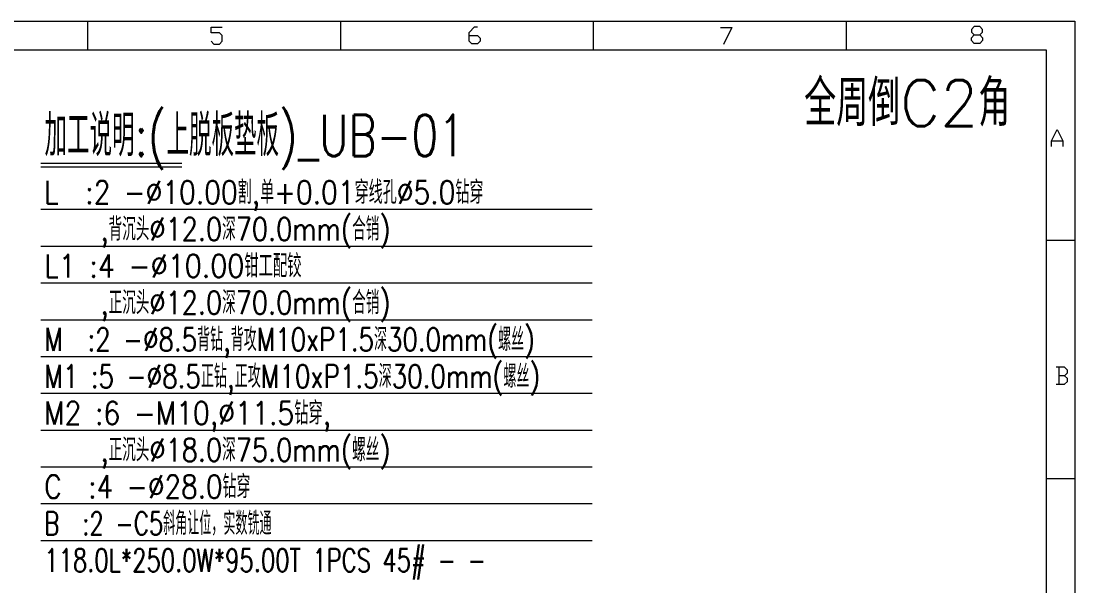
# Model space of a CAD drawing. Header units: millimetres. Extents: x 36351 to 37210, y 40690 to 41295.
# Drawn here: x 36751.9 to 37210, y 41049.1 to 41294.8 of the extents above; entities that cross this region are included whole.
import ezdxf
from ezdxf.enums import TextEntityAlignment as Align

# ---------------------------------------------------------------- set-up
doc = ezdxf.new("R2010")
doc.units = ezdxf.units.MM
doc.layers.add('dim', color=4, linetype='Continuous')
doc.styles.add('chinesef_fs', font='simplex.shx', dxfattribs={"bigfont": 'gbcbig.shx'})
doc.styles.add('gbenor_', font='gbenor.shx', dxfattribs={"bigfont": 'gbcbig'})
doc.styles.add('TXT', font='txt.shx', dxfattribs={"width": 0.8, "bigfont": 'ctxt.shx'})

# ---------------------------------------------------------------- blocks, each defined once
blk = doc.blocks.new('U4')
at = {"color": 254, "lineweight": 18}
for p, q in [((0, 1783.5), (2530.2, 1783.5)), ((1265.1, 1783.5), (1265.1, 1746.5)), ((1589.1, 1783.5), (1589.1, 1746.5)), ((1913.1, 1783.5), (1913.1, 1746.5)), ((2237.1, 1783.5), (2237.1, 1746.5)), ((2530.2, 1783.5), (2530.2, 0)), ((37, 1746.5), (2493.2, 1746.5)), ((2493.2, 1746.5), (2493.2, 37)), ((2493.2, 1502.7), (2530.2, 1502.7)), ((2493.2, 1197.2), (2530.2, 1197.2))]:
    blk.add_line(p, q, dxfattribs=at)
at = {"color": 92, "lineweight": 18}
for points in [[(1423.4, 1757.7), (1427, 1754.1), (1434.2, 1754.1), (1437.8, 1757.7), (1437.8, 1764.9), (1434.2, 1768.5), (1423.4, 1768.5), (1423.4, 1775.7), (1437.8, 1775.7)], [(1753.9, 1765.1), (1764.7, 1765.1), (1768.3, 1761.5), (1768.3, 1757.9), (1764.7, 1754.3), (1757.5, 1754.3), (1753.9, 1757.9), (1753.9, 1768.7), (1761.1, 1775.9), (1764.7, 1775.9)], [(2076.2, 1775.2), (2090.6, 1775.2), (2079.8, 1753.6)], [(2408.4, 1765.7), (2412, 1762.1), (2412, 1758.5), (2408.4, 1754.9), (2401.2, 1754.9), (2397.6, 1758.5), (2397.6, 1762.1), (2401.2, 1765.7), (2408.4, 1765.7), (2412, 1769.3), (2412, 1772.9), (2408.4, 1776.5), (2401.2, 1776.5), (2397.6, 1772.9), (2397.6, 1769.3), (2401.2, 1765.7)], [(2500.4, 1622.8), (2500.4, 1630), (2507.6, 1644.4), (2514.8, 1630), (2514.8, 1622.8)], [(2500.4, 1630), (2514.8, 1630)], [(2516.9, 1329), (2520.5, 1332.6), (2520.5, 1336.2), (2516.9, 1339.8), (2506.1, 1339.8)], [(2509.7, 1339.8), (2509.7, 1318.2)], [(2506.1, 1318.2), (2516.9, 1318.2), (2520.5, 1321.8), (2520.5, 1325.4), (2516.9, 1329), (2509.7, 1329)]]:
    blk.add_lwpolyline(points, dxfattribs=at)
at = {"lineweight": 18, "style": 'gbenor_'}
blk.add_attdef('文档路径', (2126, 386.9), '', height=17.8, dxfattribs=at)
at = {"lineweight": 20, "style": 'TXT'}
for tag, height, p in [('18-**-**', 16.3, (1866.6, 256.2)), ('客户名称', 16.1, (1741.1, 134, 0)), ('料厚:', 16.1, (1741.3, 93.2, 0))]:
    blk.add_attdef(tag, text='', height=height, dxfattribs=at).set_placement(p, align=Align.MIDDLE)
for tag, p, height in [('88888', (1850.9, 207.5), 14.9), ('材质:', (1691.2, 168, 0), 16.1), ('核准', (1869.4, 127.5, 0), 16.1), ('设计', (1868.8, 88.3, 0), 16.1), ('绘图', (1868.2, 49.1, 0), 16.1)]:
    blk.add_attdef(tag, p, '', height=height, dxfattribs=at)
for tag, p, height, width in [('3', (2234.7, 206.9), 15.8, 0.7), ('4', (2234.7, 167.4), 15.8, 0.7), ('核准日期', (2041.1, 124.2, 0), 16.1, 0.68), ('设计日期', (2041.1, 84.5, 0), 16.1, 0.68), ('1', (2251.9, 85.9), 14.6, 0.7), ('绘图日期', (2040.9, 46.4, 0), 16.1, 0.68), ('2', (2235, 49.2), 14.6, 0.7)]:
    blk.add_attdef(tag, p, '', height=height, dxfattribs=dict(at, width=width))

msp = doc.modelspace()

# ---------------------------------------------------------------- linework, layer by layer
at = {"layer": 'dim', "color": 8, "linetype": 'Continuous', "lineweight": 18}
for p, q in [((36760.464, 41232.92), (36821.7, 41232.92)), ((36760.464, 41231.42), (36821.7, 41231.42)), ((36760.464, 41212.92), (37000.224, 41212.92)), ((36760.464, 41196.92), (37000.224, 41196.92)), ((36760.464, 41180.92), (37000.224, 41180.92)), ((36760.464, 41164.92), (37000.224, 41164.92)), ((36760.464, 41148.92), (37000.224, 41148.92)), ((36760.464, 41132.92), (37000.224, 41132.92)), ((36760.464, 41116.92), (37000.224, 41116.92)), ((36760.464, 41100.92), (37000.224, 41100.92)), ((36760.464, 41084.92), (37000.224, 41084.92)), ((36760.464, 41068.92), (37000.224, 41068.92))]:
    msp.add_line(p, q, dxfattribs=at)

# ---------------------------------------------------------------- block references
at = {"layer": 'dim', "ltscale": 0.439245, "xscale": 0.3393335521780093, "yscale": 0.3393335521780093, "zscale": 0.3393335521780093}
msp.add_blockref('U4', (36351.462, 40689.576), dxfattribs=at)

# ---------------------------------------------------------------- texts
at = {"layer": 'dim', "color": 4, "lineweight": 18, "style": 'chinesef_fs'}
for s, height, width, p in [('全周倒C2角', 20, 0.9663, (37092.309, 41249.129)), ('加工说明:(上脱板垫板)_UB-01', 18, 0.7538, (36762.116, 41236.026)), ('    ,背沉头%%c12.0深70.0mm(合销)', 10, 0.8203, (36761.964, 41199.313)), ('M  :2 -%%c8.5背钻,背攻M10xP1.5深30.0mm(螺丝)', 10, 0.783, (36761.964, 41151.313)), ('M1 :5 -%%c8.5正钻,正攻M10xP1.5深30.0mm(螺丝)', 10, 0.7867, (36761.964, 41135.313)), ('M2 :6 -M10,%%c11.5钻穿,', 10, 0.8569, (36761.964, 41119.313)), ('    ,正沉头%%c18.0深75.0mm(螺丝)', 10, 0.8203, (36761.964, 41103.313)), ('C  :4 -%%c28.0钻穿', 10, 0.8414, (36761.964, 41087.313)), ('B  :2 -C5斜角让位，实数铣通', 10, 0.7268, (36761.964, 41071.313)), ('118.0L*250.0W*95.00T 1PCS 45# - -', 10, 0.7253, (36761.964, 41055.313))]:
    msp.add_text(s, height=height, dxfattribs=dict(at, width=width)).set_placement(p)
at = {"layer": 'dim', "color": 1, "lineweight": 18, "style": 'chinesef_fs', "width": 0.8494}
msp.add_text('L  :2 -%%C10.00割,单+0.01穿线孔%%C5.0钻穿', height=10, dxfattribs=at).set_placement((36761.964, 41215.313))
at = {"layer": 'dim', "color": 2, "lineweight": 18, "style": 'chinesef_fs'}
for s, width, p in [('L1 :4 -%%C10.00钳工配铰', 0.8635, (36761.964, 41183.313)), ('    ,正沉头%%c12.0深70.0mm(合销)', 0.8203, (36761.964, 41167.313))]:
    msp.add_text(s, height=10, dxfattribs=dict(at, width=width)).set_placement(p)

doc.saveas('drawing.dxf')
